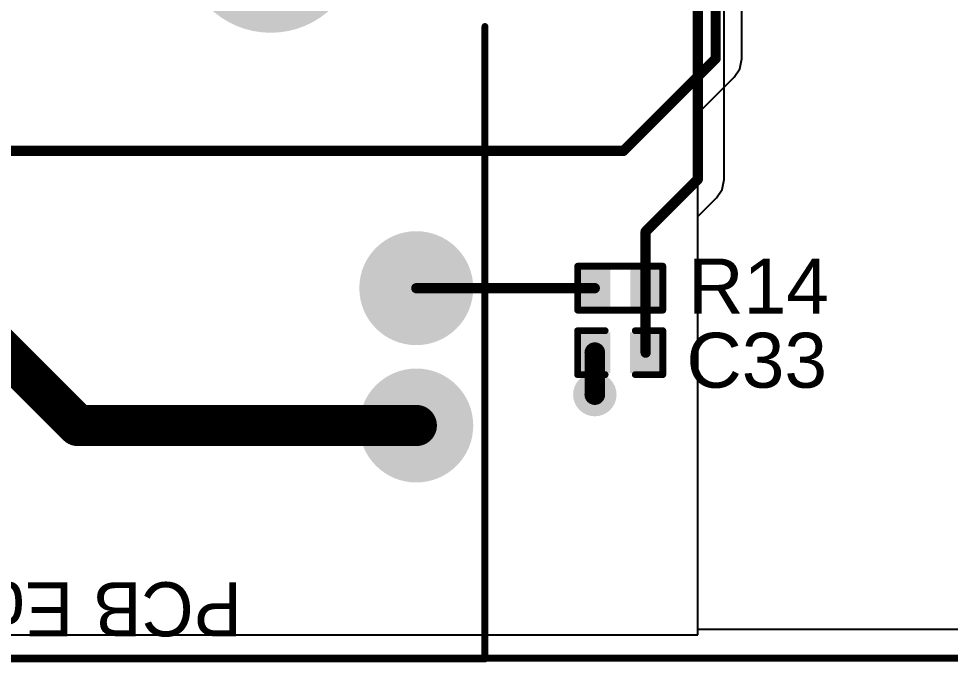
# Model space of a CAD drawing. Header units: millimetres. Extents: x 0 to 172, y 0 to 138.
# Drawn here: x 91.17 to 108.41, y -0.08 to 11.83 of the extents above; entities that cross this region are included whole.
import ezdxf

# ---------------------------------------------------------------- set-up
doc = ezdxf.new("R2010")
doc.units = ezdxf.units.MM
for name, color, linetype in [('BottomLayer', 5, 'Continuous'), ('BottomSolder', 6, 'Continuous'), ('Mechanical2', 216, 'Continuous'), ('MultiLayer', 9, 'Continuous'), ('PadHoleLayer', 156, 'Continuous'), ('TopLayer', 1, 'Continuous'), ('TopOverlay', 2, 'Continuous'), ('TopPaste', 8, 'Continuous'), ('TopSolder', 216, 'Continuous'), ('ViaHoleLayer', 16, 'Continuous')]:
    doc.layers.add(name, color=color, linetype=linetype)
doc.styles.add('Arial', font='', dxfattribs={"height": 0.2})
doc.styles.get('Arial').set_extended_font_data('Arial')

# ---------------------------------------------------------------- blocks, each defined once
blk = doc.blocks.new('R___0402_214')
at = {"layer": 'TopLayer'}
for points in [[(-0.699, -0.318), (-0.699, 0.318), (-0.241, 0.318), (-0.241, -0.318)], [(0.241, -0.318), (0.241, 0.318), (0.699, 0.318), (0.699, -0.318)]]:
    blk.add_hatch(color=1, dxfattribs=at).paths.add_polyline_path(points)
at = {"layer": 'TopPaste'}
for points in [[(-0.699, -0.318), (-0.699, 0.318), (-0.241, 0.318), (-0.241, -0.318)], [(0.241, -0.318), (0.241, 0.318), (0.699, 0.318), (0.699, -0.318)]]:
    blk.add_hatch(color=8, dxfattribs=at).paths.add_polyline_path(points)
at = {"layer": 'TopSolder'}
for points in [[(-0.754, -0.373), (-0.754, 0.373), (-0.186, 0.373), (-0.186, -0.373)], [(0.186, -0.373), (0.186, 0.373), (0.754, 0.373), (0.754, -0.373)]]:
    blk.add_hatch(color=216, dxfattribs=at).paths.add_polyline_path(points)
at = {"layer": 'TopOverlay'}
for points, const_width in [([(-0.787, -0.406), (-0.787, 0.406)], 0.127), ([(-0.787, 0.406), (0.787, 0.406)], 0.127), ([(0.787, -0.406), (0.787, 0.406)], 0.127), ([(-0.787, -0.406), (0.787, -0.406)], 0.127), ([(-0.813, -0.432), (0.813, -0.432)], 0.00323)]:
    blk.add_lwpolyline(points, dxfattribs=dict(at, const_width=const_width))
for points, const_width in [([(-0.819, 0.406, 1), (-0.756, 0.406, 1)], 0.0635), ([(-0.819, 0.406, 1), (-0.756, 0.406, 1)], 0.0635), ([(0.756, 0.406, 1), (0.819, 0.406, 1)], 0.0635), ([(0.756, 0.406, 1), (0.819, 0.406, 1)], 0.0635), ([(-0.819, -0.406, 1), (-0.756, -0.406, 1)], 0.0635), ([(-0.819, -0.406, 1), (-0.756, -0.406, 1)], 0.0635), ([(0.756, -0.406, 1), (0.819, -0.406, 1)], 0.0635), ([(0.756, -0.406, 1), (0.819, -0.406, 1)], 0.0635), ([(-0.814, -0.432, 1), (-0.812, -0.432, 1)], 0.00161), ([(0.812, -0.432, 1), (0.814, -0.432, 1)], 0.00161)]:
    blk.add_lwpolyline(points, format="xyb", close=True, dxfattribs=dict(at, const_width=const_width))
blk = doc.blocks.new('A829_1J1T_KM_268')
at = {"layer": 'BottomLayer'}
h = blk.add_hatch(color=5, dxfattribs=at)
edge = h.paths.add_edge_path()
edge.add_arc((-7.518, 9.017), 0.952, 0, 360)
h = blk.add_hatch(color=5, dxfattribs=at)
edge = h.paths.add_edge_path()
edge.add_arc((-7.518, 6.477), 0.952, 0, 360)
at = {"layer": 'BottomSolder'}
h = blk.add_hatch(color=6, dxfattribs=at)
edge = h.paths.add_edge_path()
edge.add_arc((-7.518, 9.017), 1.054, 0, 360)
h = blk.add_hatch(color=6, dxfattribs=at)
edge = h.paths.add_edge_path()
edge.add_arc((-7.518, 6.477), 1.054, 0, 360)
at = {"layer": 'MultiLayer'}
h = blk.add_hatch(color=9, dxfattribs=at)
edge = h.paths.add_edge_path()
edge.add_arc((-7.518, 9.017), 0.952, 0, 360)
h = blk.add_hatch(color=9, dxfattribs=at)
edge = h.paths.add_edge_path()
edge.add_arc((-7.518, 6.477), 0.952, 0, 360)
at = {"layer": 'PadHoleLayer'}
h = blk.add_hatch(color=156, dxfattribs=at)
edge = h.paths.add_edge_path()
edge.add_arc((-7.518, 9.017), 0.635, 0, 360)
h = blk.add_hatch(color=156, dxfattribs=at)
edge = h.paths.add_edge_path()
edge.add_arc((-7.518, 6.477), 0.635, 0, 360)
h = blk.add_hatch(color=156, dxfattribs=at)
edge = h.paths.add_edge_path()
edge.add_arc((-4.826, 0.127), 1.626, 0, 360)
at = {"layer": 'TopLayer'}
h = blk.add_hatch(color=1, dxfattribs=at)
edge = h.paths.add_edge_path()
edge.add_arc((-7.518, 9.017), 0.952, 0, 360)
h = blk.add_hatch(color=1, dxfattribs=at)
edge = h.paths.add_edge_path()
edge.add_arc((-7.518, 6.477), 0.952, 0, 360)
at = {"layer": 'TopSolder'}
h = blk.add_hatch(color=216, dxfattribs=at)
edge = h.paths.add_edge_path()
edge.add_arc((-7.518, 9.017), 1.054, 0, 360)
h = blk.add_hatch(color=216, dxfattribs=at)
edge = h.paths.add_edge_path()
edge.add_arc((-7.518, 6.477), 1.054, 0, 360)
at = {"layer": 'TopOverlay', "const_width": 0.0635}
for points in [[(-8.82, 13.335, 1), (-8.757, 13.335, 1)], [(-8.82, 13.335, 1), (-8.757, 13.335, 1)], [(-8.82, 1.637, 1), (-8.757, 1.637, 1)]]:
    blk.add_lwpolyline(points, format="xyb", close=True, dxfattribs=at)
at = {"layer": 'TopOverlay', "const_width": 0.127}
for points in [[(8.788, 13.335), (-8.788, 13.335)], [(-8.788, 13.335), (-8.788, 1.637)]]:
    blk.add_lwpolyline(points, dxfattribs=at)
at = {"layer": 'TopOverlay'}
blk.add_text('PCB Edge', height=1, dxfattribs=at).set_placement((-4.293, 11.916))
blk = doc.blocks.new('C___0402_398')
at = {"layer": 'TopLayer'}
for points in [[(-0.699, -0.318), (-0.699, 0.318), (-0.241, 0.318), (-0.241, -0.318)], [(0.241, -0.318), (0.241, 0.318), (0.699, 0.318), (0.699, -0.318)]]:
    blk.add_hatch(color=1, dxfattribs=at).paths.add_polyline_path(points)
at = {"layer": 'TopPaste'}
for points in [[(-0.699, -0.318), (-0.699, 0.318), (-0.241, 0.318), (-0.241, -0.318)], [(0.241, -0.318), (0.241, 0.318), (0.699, 0.318), (0.699, -0.318)]]:
    blk.add_hatch(color=8, dxfattribs=at).paths.add_polyline_path(points)
at = {"layer": 'TopSolder'}
for points in [[(-0.758, -0.377), (-0.758, 0.377), (-0.181, 0.377), (-0.181, -0.377)], [(0.181, -0.377), (0.181, 0.377), (0.758, 0.377), (0.758, -0.377)]]:
    blk.add_hatch(color=216, dxfattribs=at).paths.add_polyline_path(points)
at = {"layer": 'TopOverlay', "const_width": 0.127}
for points in [[(-0.279, 0.406), (-0.787, 0.406)], [(-0.787, 0.406), (-0.787, -0.406)], [(0.787, 0.406), (0.279, 0.406)], [(0.787, 0.406), (0.787, -0.406)], [(-0.279, -0.406), (-0.787, -0.406)], [(0.787, -0.406), (0.279, -0.406)]]:
    blk.add_lwpolyline(points, dxfattribs=at)
at = {"layer": 'TopOverlay', "const_width": 0.0635}
for points in [[(-0.819, 0.406, 1), (-0.756, 0.406, 1)], [(-0.819, 0.406, 1), (-0.756, 0.406, 1)], [(-0.311, 0.406, 1), (-0.248, 0.406, 1)], [(0.248, 0.406, 1), (0.311, 0.406, 1)], [(0.756, 0.406, 1), (0.819, 0.406, 1)], [(0.756, 0.406, 1), (0.819, 0.406, 1)], [(-0.819, -0.406, 1), (-0.756, -0.406, 1)], [(-0.819, -0.406, 1), (-0.756, -0.406, 1)], [(-0.311, -0.406, 1), (-0.248, -0.406, 1)], [(0.248, -0.406, 1), (0.311, -0.406, 1)], [(0.756, -0.406, 1), (0.819, -0.406, 1)], [(0.756, -0.406, 1), (0.819, -0.406, 1)]]:
    blk.add_lwpolyline(points, format="xyb", close=True, dxfattribs=at)

msp = doc.modelspace()

# ---------------------------------------------------------------- hatches: boundary and pattern name
at = {"layer": 'BottomLayer'}
h = msp.add_hatch(color=5, dxfattribs=at)
edge = h.paths.add_edge_path()
edge.add_arc((101.829, 4.877), 0.3, 0, 360)
at = {"layer": 'BottomSolder'}
h = msp.add_hatch(color=6, dxfattribs=at)
edge = h.paths.add_edge_path()
edge.add_arc((101.829, 4.877), 0.402, 0, 360)
at = {"layer": 'TopLayer'}
h = msp.add_hatch(color=1, dxfattribs=at)
edge = h.paths.add_edge_path()
edge.add_arc((101.829, 4.877), 0.3, 0, 360)
at = {"layer": 'TopSolder'}
h = msp.add_hatch(color=216, dxfattribs=at)
edge = h.paths.add_edge_path()
edge.add_arc((101.829, 4.877), 0.402, 0, 360)
at = {"layer": 'ViaHoleLayer'}
h = msp.add_hatch(color=16, dxfattribs=at)
edge = h.paths.add_edge_path()
edge.add_arc((101.829, 4.877), 0.15, 0, 360)

# ---------------------------------------------------------------- linework, layer by layer
at = {"layer": 'BottomLayer'}
for p, q in [((104.549, 11.09), (104.549, 33.934)), ((103.734, 0.432), (103.734, 31.344)), ((104.512, 10.905), (104.549, 11.09)), ((104.549, 11.09), (104.549, 11.09)), ((104.407, 10.747), (104.512, 10.905)), ((103.734, 10.074), (104.407, 10.747)), ((104.407, 10.747), (104.407, 10.747)), ((103.734, 0.533), (103.734, 10.074)), ((114.806, 0.533), (103.734, 0.533)), ((31.064, 0.432), (103.734, 0.432))]:
    msp.add_line(p, q, dxfattribs=at)
at = {"layer": 'BottomLayer', "const_width": 0.189}
for points in [[(104.064, 11.09), (104.064, 33.934)], [(102.359, 9.385), (104.064, 11.09)], [(86.017, 9.385), (102.359, 9.385)]]:
    msp.add_lwpolyline(points, dxfattribs=at)
at = {"layer": 'BottomLayer', "const_width": 0.0946}
for points in [[(104.016, 11.09, 1), (104.111, 11.09, 1)], [(104.016, 11.09, 1), (104.111, 11.09, 1)], [(102.311, 9.385, 1), (102.406, 9.385, 1)], [(102.311, 9.385, 1), (102.406, 9.385, 1)]]:
    msp.add_lwpolyline(points, format="xyb", close=True, dxfattribs=at)
at = {"layer": 'Mechanical2', "const_width": 0.127}
msp.add_lwpolyline([(0, 0), (160, 0)], dxfattribs=at)
at = {"layer": 'TopLayer'}
for p, q in [((103.734, 0.432), (103.734, 31.344)), ((104.219, 8.857), (104.219, 27.102)), ((104.182, 8.671), (104.219, 8.857)), ((104.077, 8.514), (104.182, 8.671)), ((103.734, 8.171), (104.077, 8.514)), ((103.734, 0.533), (103.734, 8.171)), ((114.806, 0.533), (103.734, 0.533)), ((31.064, 0.432), (103.734, 0.432))]:
    msp.add_line(p, q, dxfattribs=at)
for points, const_width in [([(103.734, 8.857), (103.734, 27.102)], 0.189), ([(102.768, 7.891), (103.734, 8.857)], 0.189), ([(102.768, 5.652), (102.768, 7.891)], 0.189), ([(89.725, 6.845), (92.265, 4.305)], 0.762), ([(98.527, 6.845), (101.829, 6.845)], 0.189), ([(101.829, 4.877), (101.829, 5.652)], 0.381), ([(92.265, 4.305), (98.527, 4.305)], 0.762)]:
    msp.add_lwpolyline(points, dxfattribs=dict(at, const_width=const_width))
for points, const_width in [([(103.686, 8.857, 1), (103.781, 8.857, 1)], 0.0946), ([(103.686, 8.857, 1), (103.781, 8.857, 1)], 0.0946), ([(102.721, 7.891, 1), (102.816, 7.891, 1)], 0.0946), ([(102.721, 7.891, 1), (102.816, 7.891, 1)], 0.0946), ([(98.479, 6.845, 1), (98.574, 6.845, 1)], 0.0946), ([(101.781, 6.845, 1), (101.876, 6.845, 1)], 0.0946), ([(101.733, 5.652, 1), (101.924, 5.652, 1)], 0.191), ([(102.721, 5.652, 1), (102.816, 5.652, 1)], 0.0946), ([(101.733, 4.877, 1), (101.924, 4.877, 1)], 0.191), ([(92.075, 4.305, 1), (92.456, 4.305, 1)], 0.381), ([(92.075, 4.305, 1), (92.456, 4.305, 1)], 0.381), ([(98.336, 4.305, 1), (98.717, 4.305, 1)], 0.381)]:
    msp.add_lwpolyline(points, format="xyb", close=True, dxfattribs=dict(at, const_width=const_width))

# ---------------------------------------------------------------- block references
at = {"rotation": 180}
for name, p in [('A829_1J1T_KM_268', (91.008, 13.322)), ('C___0402_398', (102.299, 5.652))]:
    msp.add_blockref(name, p, dxfattribs=at)
msp.add_blockref('R___0402_214', (102.299, 6.845))

# ---------------------------------------------------------------- texts
at = {"layer": 'TopOverlay', "style": 'Arial'}
for s, p in [('R14', (103.556, 6.376)), ('C33', (103.522, 5.004))]:
    msp.add_text(s, height=1.016, dxfattribs=at).set_placement(p)

doc.saveas('drawing.dxf')
